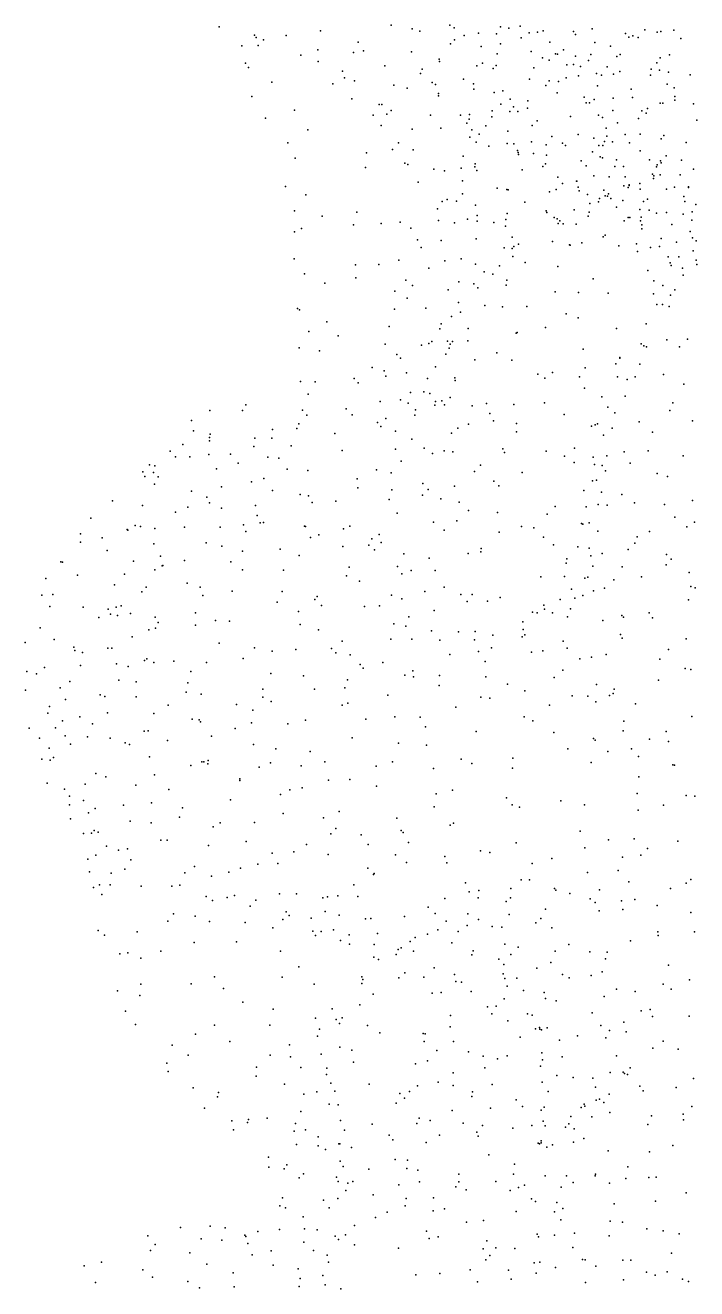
# Model space of a CAD drawing. Header units: metres. Extents: x -25 to 25, y -27.7 to 27.8.
# Drawn here: x -20.27 to -17.46, y -5.29 to 0.01 of the extents above; entities that cross this region are included whole.
import ezdxf

# ---------------------------------------------------------------- set-up
doc = ezdxf.new("R2010")
doc.units = ezdxf.units.M

msp = doc.modelspace()

# ---------------------------------------------------------------- linework, layer by layer
for p in [(-19.4611, 0.0025, -5.325), (-18.7412, 0.0091, -6.1922), (-18.4945, 0.0092, 7.4407), (-18.283, 0.0032, 8.6115), (-18.2003, 0.006, 13.3037), (-19.3134, -0.0329, -5.5881), (-19.3071, -0.0417, -5.1702), (-19.2763, -0.0516, -3.2551), (-19.1811, -0.0338, -5.0555), (-19.0364, -0.0141, -5.8624), (-18.6533, -0.0057, -4.6737), (-18.6202, -0.0161, 14.0007), (-18.4774, -0.0022, 13.7234), (-18.4757, -0.0513, 7.8653), (-18.4354, -0.0338, -1.7931), (-18.3746, -0.0239, -4.246), (-18.2989, -0.0267, 15.123), (-18.2471, -0.0028, 15.3206), (-18.196, -0.0439, 6.8141), (-18.1618, -0.0221, -6.4557), (-18.1271, -0.0195, -1.379), (-18.1042, -0.0137, 13.1407), (-17.9766, -0.0176, 4.8271), (-17.9687, -0.0291, 16.2235), (-17.8979, -0.0062, 3.6273), (-17.759, -0.0247, -1.2463), (-17.7441, -0.0407, 16.3464), (-17.7286, -0.0355, 12.358), (-17.7051, -0.0424, 5.2505), (-17.6771, -0.01, 3.13), (-17.6255, -0.0194, 12.2269), (-17.611, -0.0176, 6.0523), (-17.5561, -0.0107, 3.026), (-17.5264, -0.0461, 16.3727), (-19.3662, -0.0767, -2.8468), (-19.2979, -0.0753, -5.3777), (-19.0486, -0.0936, -3.5678), (-18.8986, -0.1049, -5.8907), (-18.8787, -0.0623, -2.1394), (-18.8564, -0.0981, -4.8696), (-18.655, -0.1017, 14.4665), (-18.4918, -0.0684, 7.6874), (-18.3637, -0.0796, 14.9631), (-18.283, -0.0692, 6.9893), (-18.1542, -0.1006, 15.5028), (-18.0759, -0.0619, 16.0593), (-18.0183, -0.0934, -6.413), (-17.8875, -0.0629, 9.0117), (-17.8221, -0.0777, 12.5103), (-19.352, -0.1497, -3.0344), (-19.1199, -0.1161, -5.5627), (-19.0467, -0.1433, -5.2233), (-18.5393, -0.1323, -6.2373), (-18.5389, -0.1425, 14.6989), (-18.3576, -0.1496, 7.2132), (-18.297, -0.1099, -1.7311), (-18.1072, -0.1271, 15.8371), (-18.0783, -0.1373, 6.7625), (-18.0521, -0.1106, 4.5205), (-18.044, -0.1115, 4.3203), (-18.0042, -0.1572, 4.6966), (-17.977, -0.155, 13.0045), (-17.9687, -0.1208, -1.5018), (-17.9143, -0.1381, 6.5362), (-17.9038, -0.1132, 12.7425), (-17.7946, -0.1218, -1.4578), (-17.7817, -0.1129, -6.3697), (-17.628, -0.148, -6.3034), (-17.6134, -0.127, 6.2163), (-17.5749, -0.1143, 5.5292), (-19.3391, -0.1671, -2.7229), (-18.9452, -0.1833, -5.1088), (-18.9366, -0.2115, -5.6243), (-18.768, -0.1612, -3.7913), (-18.6181, -0.193, -4.7552), (-18.6109, -0.1747, 14.162), (-18.3815, -0.1607, 8.359), (-18.3128, -0.1721, -4.1538), (-18.3013, -0.1592, 13.5704), (-18.1427, -0.1695, 8.8335), (-18.0081, -0.2114, 8.9416), (-17.9561, -0.2026, 4.0953), (-17.9469, -0.1632, 16.1086), (-17.8802, -0.1931, 4.9623), (-17.8597, -0.1999, 3.74), (-17.835, -0.1648, 3.5173), (-17.8096, -0.1953, 12.6098), (-17.7827, -0.1845, 5.1235), (-17.6538, -0.2004, 12.3551), (-17.6511, -0.1743, -1.4768), (-17.6164, -0.1792, 9.1503), (-17.5789, -0.1879, 3.1331), (-17.4874, -0.1978, 5.8254), (-19.2405, -0.2288, -2.5375), (-18.9858, -0.2365, -2.2378), (-18.8944, -0.2232, -3.7036), (-18.7302, -0.2417, -4.89), (-18.6738, -0.254, -6.0293), (-18.5694, -0.2301, 14.4906), (-18.5552, -0.2385, -3.8549), (-18.4378, -0.2164, 8.03), (-18.3957, -0.2368, 13.8108), (-18.3945, -0.2579, -3.9704), (-18.1604, -0.2167, 15.1667), (-18.0923, -0.2429, 6.8833), (-18.0783, -0.2241, 15.4221), (-18.0391, -0.2263, -6.3287), (-17.8756, -0.244, -6.3033), (-17.7349, -0.2589, 6.5108), (-17.5835, -0.2375, 6.3331), (-17.5546, -0.2524, -6.2156), (-19.325, -0.2899, -2.871), (-18.9052, -0.2997, -5.3778), (-18.5428, -0.2773, -1.9385), (-18.5423, -0.2858, 14.2437), (-18.309, -0.2723, 8.5799), (-18.2732, -0.2651, 7.1465), (-18.2423, -0.2999, -1.7612), (-18.1679, -0.3079, 14.9963), (-18.045, -0.2741, 13.3103), (-17.9313, -0.2914, 4.7393), (-17.923, -0.3157, 4.2117), (-17.9095, -0.3158, -1.6569), (-17.8902, -0.3025, 13.0421), (-17.8105, -0.2967, 15.9521), (-17.7291, -0.293, -6.2331), (-17.6131, -0.3168, 3.298), (-17.5526, -0.3046, 12.2737), (-17.5518, -0.2891, 16.0994), (-19.1454, -0.3459, -3.4574), (-18.8164, -0.3669, -5.6052), (-18.7913, -0.323, -5.7595), (-18.7803, -0.3223, -5.0665), (-18.7593, -0.3637, -3.7889), (-18.7414, -0.3478, -2.0863), (-18.5761, -0.3676, -4.854), (-18.4507, -0.3682, 14.4848), (-18.4132, -0.3649, -6.1588), (-18.3182, -0.3499, 14.7446), (-18.2817, -0.322, -4.0683), (-18.2436, -0.352, -6.2283), (-18.2279, -0.3321, 13.657), (-18.2098, -0.3516, -4.5925), (-18.1688, -0.3381, -4.2959), (-17.8724, -0.3676, 4.0609), (-17.8119, -0.3485, 9.0692), (-17.6901, -0.3496, 12.5203), (-17.6728, -0.3597, 3.446), (-17.6665, -0.3398, 9.1577), (-17.602, -0.3177, 5.5247), (-17.4732, -0.3195, -1.394), (-19.2679, -0.3804, -3.1654), (-18.7831, -0.4105, -5.2708), (-18.5321, -0.4224, -6.0466), (-18.4238, -0.4008, 7.9259), (-18.4143, -0.384, 7.7517), (-18.3447, -0.4121, -3.9461), (-18.3193, -0.3745, -4.7278), (-18.1497, -0.4107, 14.8444), (-18.1284, -0.3913, 7.0284), (-17.9894, -0.3733, 6.8573), (-17.855, -0.3771, 6.7382), (-17.8393, -0.4215, 4.9465), (-17.7923, -0.3995, 3.8767), (-17.7048, -0.382, 5.2397), (-17.4603, -0.389, 3.2189), (-19.0896, -0.4287, -2.4418), (-18.6525, -0.4256, -5.0299), (-18.4106, -0.4593, -4.8615), (-18.4032, -0.429, 14.3392), (-18.3721, -0.4468, 14.1753), (-18.2519, -0.4342, 13.8621), (-18.0673, -0.4568, -4.5971), (-17.9567, -0.4487, 15.1692), (-17.8909, -0.4643, 4.5828), (-17.8366, -0.4551, 13.2339), (-17.7597, -0.448, 5.0951), (-17.6976, -0.447, 12.6799), (-17.6088, -0.4664, 15.7424), (-17.5986, -0.4521, 5.6276), (-19.1742, -0.483, -2.6388), (-18.8442, -0.5255, -2.2213), (-18.7346, -0.5114, -5.5408), (-18.7096, -0.4836, -5.709), (-18.6484, -0.5127, -5.1575), (-18.3849, -0.4804, -1.8568), (-18.3311, -0.4972, 7.4677), (-18.2543, -0.4863, 7.2672), (-18.2272, -0.488, -1.7874), (-18.2115, -0.5156, 14.1291), (-18.2089, -0.5242, 8.6897), (-18.1524, -0.4794, -4.7559), (-18.1447, -0.5287, -6.1492), (-18.0914, -0.4924, -4.2035), (-18.0232, -0.4844, -4.4051), (-18.0098, -0.4943, 14.8434), (-17.8977, -0.5211, 13.4291), (-17.8704, -0.4941, 4.3517), (-17.8533, -0.4942, 15.3098), (-17.8474, -0.4774, 4.183), (-17.813, -0.4799, -1.7022), (-17.7421, -0.4829, 6.6781), (-17.6978, -0.5166, 12.9859), (-17.5048, -0.4815, 5.9678), (-19.1427, -0.5474, -3.3848), (-18.6837, -0.5683, -3.7838), (-18.6715, -0.5747, -2.0737), (-18.4397, -0.5395, 8.0552), (-18.3881, -0.5709, -3.8631), (-18.2072, -0.5318, -4.0014), (-18.0939, -0.5711, 13.9198), (-18.09, -0.5357, 14.605), (-17.9443, -0.5583, 14.7093), (-17.9233, -0.5798, 8.969), (-17.8644, -0.542, 15.0422), (-17.8546, -0.5457, 4.7382), (-17.8028, -0.5822, 4.9268), (-17.7966, -0.554, -6.093), (-17.7676, -0.5821, 13.3426), (-17.6582, -0.555, 5.5126), (-17.6266, -0.5755, 6.5291), (-17.6125, -0.5582, 9.2601), (-17.6087, -0.5669, 12.5947), (-17.5879, -0.5381, 5.7661), (-17.5236, -0.5559, 6.1563), (-18.8481, -0.5862, -3.701), (-18.5614, -0.5931, -5.8576), (-18.5172, -0.6001, -1.9608), (-18.4477, -0.5894, 7.9071), (-18.3896, -0.5838, -6.03), (-18.3816, -0.5988, 7.6398), (-18.1922, -0.597, -4.9208), (-18.1052, -0.5831, 14.2257), (-18.0422, -0.6278, 8.8492), (-17.891, -0.6217, -1.7365), (-17.827, -0.6253, -4.5623), (-17.7597, -0.6257, 14.8345), (-17.645, -0.6147, 6.375), (-17.641, -0.6325, -6.0236), (-17.6403, -0.6223, 13.1819), (-17.6295, -0.584, -1.6268), (-17.6137, -0.6182, 15.4077), (-17.5298, -0.6172, 9.4109), (-17.4739, -0.5941, -1.3836), (-19.1832, -0.6659, -3.0481), (-18.6273, -0.6487, -5.5758), (-18.4425, -0.6425, 8.2844), (-18.2969, -0.6735, 7.3601), (-18.2563, -0.6787, 8.6403), (-18.2509, -0.6808, -5.0467), (-18.0767, -0.6881, 6.9997), (-18.0489, -0.6795, -6.0252), (-18.0222, -0.6537, -4.9178), (-17.9637, -0.644, -4.2093), (-17.9631, -0.6435, 14.3582), (-17.9565, -0.6698, 6.8208), (-17.9535, -0.6848, 14.1067), (-17.849, -0.6813, -5.9966), (-17.7652, -0.6636, 9.0906), (-17.747, -0.671, 13.4698), (-17.744, -0.6622, 5.0686), (-17.7435, -0.6598, 14.6837), (-17.6992, -0.6538, 15.0115), (-17.6968, -0.6776, 4.1289), (-17.5875, -0.6773, 15.2638), (-17.5528, -0.6694, 12.7782), (-17.4943, -0.6673, 3.7843), (-17.4943, -0.6703, 12.5037), (-19.0983, -0.7008, -3.4194), (-18.5272, -0.7295, 7.9218), (-18.5065, -0.721, -5.6904), (-18.4674, -0.7272, -3.8445), (-18.4421, -0.6977, -5.2041), (-18.1801, -0.7321, 7.1272), (-17.9181, -0.7005, 13.8725), (-17.9089, -0.7376, 6.1523), (-17.8719, -0.73, 6.3414), (-17.8673, -0.7169, 5.8509), (-17.8439, -0.706, -4.8565), (-17.8346, -0.7075, 5.7001), (-17.8302, -0.697, 13.6818), (-17.8207, -0.7172, 14.3195), (-17.7701, -0.7245, 4.8762), (-17.6838, -0.7288, -4.6019), (-17.6669, -0.7199, 14.5328), (-17.5136, -0.7085, 13.1017), (-17.5106, -0.7295, 14.9799), (-19.1465, -0.7685, -3.2306), (-19.0294, -0.7911, -2.6011), (-18.885, -0.7739, -3.652), (-18.546, -0.7603, 8.1709), (-18.3876, -0.7451, 8.4836), (-18.3798, -0.788, 7.4376), (-18.2553, -0.7802, -3.9252), (-18.0907, -0.7678, 8.7785), (-18.0886, -0.7757, -5.1345), (-17.9738, -0.764, -1.7717), (-17.9148, -0.7901, -5.1139), (-17.9111, -0.774, -4.1023), (-17.7965, -0.7529, 5.3965), (-17.6985, -0.7628, -4.3736), (-17.66, -0.7656, 9.2712), (-17.6287, -0.7788, 13.5225), (-17.5872, -0.7757, -4.7208), (-17.5166, -0.7819, -1.492), (-17.4789, -0.7721, 14.5435), (-17.4642, -0.7414, 14.7803), (-19.1161, -0.8424, -2.8004), (-18.8981, -0.8271, -2.369), (-18.783, -0.8219, -2.2334), (-18.7038, -0.8153, -3.7693), (-18.6587, -0.841, -2.1132), (-18.5418, -0.8087, -2.0094), (-18.4753, -0.8191, 7.5825), (-18.4207, -0.8029, -5.5064), (-18.3803, -0.8121, -5.6729), (-18.3099, -0.8172, 7.2721), (-18.262, -0.8331, 8.6573), (-18.2605, -0.805, -5.8175), (-18.0571, -0.7959, 6.7998), (-18.0455, -0.802, 5.9033), (-18.0413, -0.8218, 6.4238), (-18.0338, -0.8106, 6.6025), (-18.0202, -0.8234, -5.8323), (-17.9658, -0.8243, 5.5877), (-17.7645, -0.811, 5.0139), (-17.7476, -0.7958, 4.5106), (-17.7411, -0.7959, 13.7719), (-17.6958, -0.8109, 14.195), (-17.693, -0.7952, 4.2955), (-17.6908, -0.8272, -5.0171), (-17.6908, -0.8432, -4.2192), (-17.5642, -0.825, 14.3248), (-17.4803, -0.8079, 13.3838), (-19.1461, -0.8568, -2.9619), (-18.6311, -0.8905, 7.9719), (-18.5314, -0.893, -3.8457), (-18.3839, -0.8862, -3.9021), (-18.2338, -0.8794, -1.8568), (-18.0651, -0.8967, -5.4039), (-17.8526, -0.8767, -5.2553), (-17.8434, -0.8697, -1.7455), (-17.6086, -0.8847, 13.809), (-17.4879, -0.8555, 3.9685), (-17.478, -0.881, -1.1587), (-17.4626, -0.8939, -4.853), (-18.6155, -0.9221, 7.7993), (-18.2671, -0.9234, 6.994), (-18.2339, -0.9257, 6.8312), (-18.2266, -0.9175, 5.9019), (-18.2069, -0.9082, 6.2129), (-17.9936, -0.9104, -5.5796), (-17.9901, -0.9119, -4.0137), (-17.9411, -0.9029, 8.8724), (-17.7871, -0.9145, -5.4295), (-17.7133, -0.9071, 9.1467), (-17.708, -0.9386, 4.8278), (-17.6538, -0.9215, -5.5464), (-17.6162, -0.9182, -5.1739), (-17.545, -0.9003, -5.7046), (-17.4747, -0.9357, 13.6469), (-19.147, -0.9689, -3.0928), (-18.8909, -0.9951, -3.6679), (-18.7923, -0.993, -2.2817), (-18.7087, -0.9752, -3.7885), (-18.5155, -0.9773, 7.4792), (-18.4469, -0.9692, 7.3323), (-18.3868, -0.9916, -1.9516), (-18.2874, -0.9986, 6.5992), (-18.2316, -0.9602, 5.7253), (-18.1796, -0.9848, 8.7434), (-18.0426, -1.0016, 5.376), (-17.5806, -0.9608, 4.2039), (-17.571, -0.9857, -4.0546), (-17.5668, -0.9975, 9.5033), (-17.5353, -0.961, -5.4239), (-17.4622, -0.9751, 13.9926), (-17.4602, -0.9935, -0.6456), (-19.1044, -1.0318, -2.8329), (-18.889, -1.0497, -2.4215), (-18.6792, -1.0585, 8.261), (-18.5823, -1.0081, 8.4406), (-18.3515, -1.0242, 8.6706), (-18.3154, -1.034, 6.4162), (-17.8941, -1.0533, 8.8686), (-17.6655, -1.0179, 4.6613), (-17.5205, -1.0081, -1.3137), (-17.5174, -1.0378, -0.9328), (-19.0195, -1.0719, -3.5221), (-18.726, -1.1056, 7.9877), (-18.6519, -1.0813, -2.1607), (-18.5017, -1.0995, 8.5584), (-18.4567, -1.0662, 7.2103), (-18.395, -1.0738, 6.9652), (-18.3777, -1.0917, 5.8596), (-18.2583, -1.0799, -1.8862), (-18.2563, -1.0595, -3.9764), (-18.053, -1.1076, -4.012), (-17.9557, -1.11, 5.2306), (-17.6401, -1.0616, -1.5758), (-17.6021, -1.0809, 4.4225), (-17.5513, -1.0993, -0.5709), (-18.6743, -1.1337, 7.6976), (-18.4583, -1.153, -2.0079), (-18.3481, -1.1645, 5.6657), (-17.8317, -1.113, -1.7237), (-17.6411, -1.1159, 4.8111), (-17.6274, -1.1612, -0.7247), (-17.6034, -1.1606, -3.9521), (-17.5698, -1.1223, -1.2005), (-19.1335, -1.1773, -3.2696), (-19.1254, -1.1833, -2.9426), (-18.7264, -1.1801, 7.8526), (-18.5953, -1.1757, 7.4881), (-18.488, -1.2111, -3.911), (-18.4502, -1.1932, 6.2616), (-18.2744, -1.1701, 5.5247), (-18.172, -1.1697, 8.7577), (-18.0068, -1.2007, 8.7936), (-17.9576, -1.2172, -1.7412), (-17.5764, -1.1694, 9.411), (-19.0102, -1.2337, -2.6929), (-18.7497, -1.2537, 8.158), (-18.5369, -1.2626, -2.091), (-18.5312, -1.242, 7.2106), (-18.418, -1.2619, 8.6541), (-18.0941, -1.2574, 5.2654), (-17.7963, -1.2611, 5.0447), (-17.6723, -1.2414, -0.5026), (-19.0859, -1.2745, -3.4118), (-18.9636, -1.2923, -3.5821), (-18.5707, -1.3159, 8.5156), (-18.5041, -1.315, 6.7258), (-18.4839, -1.3159, 5.8723), (-18.4199, -1.313, 5.6854), (-18.217, -1.281, -1.8513), (-18.2124, -1.2779, -3.9926), (-17.5862, -1.3095, 9.1918), (-17.4982, -1.3059, 4.6137), (-19.1261, -1.3425, -3.0994), (-19.0414, -1.3551, -2.8199), (-18.7654, -1.3269, 7.9956), (-18.7171, -1.37, -2.3245), (-18.6131, -1.3318, -3.8318), (-18.5827, -1.3243, 7.3584), (-18.5121, -1.3694, 6.1261), (-18.4976, -1.3437, 6.3303), (-18.4938, -1.3272, 6.4932), (-18.2979, -1.3632, 8.71), (-17.9358, -1.3474, -4.0077), (-17.6926, -1.3257, -1.4545), (-17.6815, -1.3339, -1.0565), (-17.6709, -1.3377, -0.315), (-17.5329, -1.3388, -0.0826), (-18.8207, -1.4251, -2.4844), (-18.7017, -1.3854, 7.589), (-18.5551, -1.4228, 6.9291), (-18.3908, -1.3932, -1.9733), (-18.2354, -1.3947, 5.364), (-17.9283, -1.4257, 8.7711), (-17.7995, -1.4094, -1.5381), (-17.7827, -1.3856, -0.5589), (-17.7821, -1.3837, -0.7678), (-17.6991, -1.4109, -3.9624), (-18.8953, -1.4705, -3.6003), (-18.77, -1.4382, 7.7588), (-18.7627, -1.4609, 8.1812), (-18.6761, -1.4477, 8.3729), (-18.5879, -1.4714, -2.2177), (-18.4742, -1.4679, -2.0791), (-18.4724, -1.4789, 8.5674), (-18.1255, -1.4524, -3.9804), (-18.097, -1.47, 8.7497), (-18.0642, -1.4452, -1.744), (-17.9519, -1.4634, 5.123), (-17.7929, -1.4641, -0.4048), (-17.7522, -1.4746, -1.0946), (-17.718, -1.4638, -1.2935), (-17.6001, -1.4536, 4.9532), (-19.1213, -1.4841, 7.9582), (-19.0589, -1.4845, 7.8015), (-18.8785, -1.4885, 8.0784), (-18.6597, -1.5298, 7.3172), (-18.6038, -1.5263, 7.0907), (-18.5792, -1.5338, 6.613), (-17.9306, -1.5115, -3.9774), (-17.5141, -1.4952, -3.9148), (-19.3493, -1.5813, 7.5353), (-19.0883, -1.5362, -3.0416), (-18.7872, -1.5676, 7.4949), (-18.7023, -1.5605, -2.4212), (-18.6699, -1.5749, -3.7062), (-18.5581, -1.5826, 8.4572), (-18.5556, -1.5674, 6.3701), (-18.5284, -1.5648, 6.0536), (-18.5178, -1.5812, -3.7824), (-18.4929, -1.5509, 5.8367), (-18.4016, -1.5851, 5.6467), (-18.3413, -1.5761, -3.854), (-18.2262, -1.5804, 8.6808), (-18.0979, -1.5726, 5.2508), (-17.8579, -1.5476, -0.6475), (-17.76, -1.5449, 8.7514), (-17.5599, -1.5724, 0.1232), (-19.5001, -1.6054, 7.6982), (-19.3643, -1.6052, 8.1807), (-19.1128, -1.6031, 8.2382), (-19.0941, -1.625, -3.1874), (-18.9297, -1.5976, 7.4355), (-18.9036, -1.6235, -2.7507), (-18.7632, -1.6381, -2.5768), (-18.6416, -1.6244, 6.7595), (-18.6382, -1.6027, 6.9375), (-18.3267, -1.6181, -1.9624), (-18.0155, -1.6213, -1.7012), (-17.8326, -1.5905, -0.991), (-17.804, -1.6154, -1.2802), (-17.5725, -1.605, 8.7714), (-19.5782, -1.6466, 7.8617), (-19.5691, -1.6901, 7.5849), (-19.2382, -1.6846, 8.3287), (-19.1363, -1.6804, -2.9708), (-19.1284, -1.6614, 7.3172), (-18.7978, -1.6559, 7.3551), (-18.7838, -1.672, -3.5525), (-18.7224, -1.692, 8.3378), (-18.4611, -1.6793, -2.1415), (-18.4172, -1.662, 8.5373), (-18.3119, -1.6486, 5.5144), (-18.2152, -1.66, 5.3801), (-17.9007, -1.6709, 8.7248), (-17.886, -1.6654, 5.1273), (-17.8766, -1.6612, -0.8218), (-17.8145, -1.6796, -0.3132), (-17.7014, -1.6532, 5.0246), (-17.4776, -1.6488, -3.9822), (-19.5028, -1.7181, -2.9984), (-19.5015, -1.7319, 7.3918), (-19.4988, -1.7038, 8.1991), (-19.3119, -1.7205, -2.9079), (-19.2411, -1.7205, -3.2987), (-18.9773, -1.7018, -3.3409), (-18.6544, -1.7255, 6.5574), (-18.4878, -1.7005, 5.9456), (-18.215, -1.6947, -3.8384), (-17.8515, -1.7081, -1.1533), (-17.646, -1.6956, 0.0716), (-19.6675, -1.7752, -2.9687), (-19.6449, -1.7994, -2.7978), (-19.6144, -1.7477, -3.1962), (-19.5849, -1.7994, -3.3606), (-19.5045, -1.7893, -2.7346), (-19.4138, -1.7875, 8.3573), (-19.3166, -1.7556, 7.2368), (-19.1596, -1.7538, -2.8223), (-18.9456, -1.7727, -2.7411), (-18.7222, -1.7675, 7.0159), (-18.6021, -1.7636, -2.443), (-18.5673, -1.7857, 8.4), (-18.5186, -1.7747, 6.1014), (-18.4819, -1.7788, -3.6528), (-18.2735, -1.766, -1.9876), (-18.2657, -1.7813, 8.5909), (-18.0915, -1.7756, -1.7758), (-18.0144, -1.7966, -3.9069), (-17.973, -1.7631, 5.2324), (-17.8372, -1.7952, -3.988), (-17.7648, -1.7782, -0.1353), (-17.6632, -1.7738, 8.7447), (-17.5173, -1.7949, 0.4109), (-19.7536, -1.8331, 7.7685), (-19.7317, -1.8364, 7.9996), (-19.4728, -1.8501, 7.2084), (-19.3823, -1.8257, -3.499), (-19.2583, -1.8009, -2.691), (-19.2122, -1.8045, 8.4433), (-19.1769, -1.8505, 7.0922), (-18.6992, -1.8172, -3.4687), (-18.3659, -1.8337, -2.1372), (-17.9741, -1.823, -1.6207), (-17.8939, -1.801, -0.6939), (-17.8886, -1.8316, -1.3319), (-17.8569, -1.8352, 8.7139), (-17.7386, -1.8263, 5.1333), (-19.781, -1.8622, -3.2298), (-19.7736, -1.881, -2.7745), (-19.7374, -1.8644, 7.5532), (-19.7175, -1.8825, -3.3821), (-19.3262, -1.9047, 7.0838), (-19.275, -1.8901, -2.502), (-19.0902, -1.857, -2.6864), (-18.8831, -1.8915, 7.0107), (-18.8016, -1.8531, -2.7763), (-18.7414, -1.8668, 6.7964), (-18.3911, -1.8601, 8.5033), (-18.31, -1.9009, -3.6641), (-18.1913, -1.8651, -3.7575), (-17.8969, -1.9003, -1.0216), (-17.8805, -1.8966, -0.4785), (-17.8424, -1.8579, -0.3035), (-17.6256, -1.8693, 0.2632), (-17.5828, -1.8822, -4.1102), (-19.7326, -1.9136, -2.5721), (-19.578, -1.9429, -2.343), (-19.4524, -1.9248, 8.4214), (-19.2383, -1.9398, -3.5875), (-19.1218, -1.9568, -2.461), (-18.8811, -1.9289, -3.3719), (-18.7375, -1.9376, -3.3164), (-18.6082, -1.9117, 6.3083), (-18.5864, -1.9368, -2.5636), (-18.4755, -1.9228, -3.5018), (-18.2898, -1.9208, 5.6859), (-17.9334, -1.9401, -1.4928), (-17.8599, -1.9468, 5.2792), (-17.7747, -1.9573, -4.0523), (-19.909, -1.9834, -3.2155), (-19.7834, -2.0029, -2.3509), (-19.5929, -2.0105, 8.3435), (-19.5132, -1.9677, -3.6078), (-19.5025, -1.9922, -2.2046), (-19.3091, -2.0027, -2.2236), (-19.0867, -1.9622, 8.5184), (-19.0724, -1.9903, -3.5525), (-18.9733, -1.9849, -2.5093), (-18.7488, -1.9786, 6.6634), (-18.61, -1.9602, 8.439), (-18.532, -1.9746, 6.131), (-18.4558, -1.9889, -2.363), (-18.054, -2.0072, 8.7111), (-17.9234, -2.0087, -1.252), (-17.8736, -1.9992, 8.7569), (-17.8354, -2.0013, -0.1848), (-17.7205, -1.9921, 0.1142), (-17.5957, -1.9991, 8.893), (-17.4773, -1.9824, 9.0163), (-19.9996, -2.056, -2.8764), (-19.6443, -2.0307, -2.1494), (-19.4521, -2.0138, 7.0396), (-19.3028, -2.0456, 6.9582), (-18.7151, -2.0356, 6.4988), (-18.4166, -2.0245, 8.5469), (-18.2958, -2.0321, 5.8179), (-18.0871, -2.0396, -3.8169), (-17.5522, -2.0521, 0.501), (-19.8471, -2.1034, 7.7495), (-19.8447, -2.1061, -2.1462), (-19.8138, -2.0871, -3.5101), (-19.7915, -2.0916, 7.3945), (-19.7313, -2.0999, 8.2167), (-19.6067, -2.0938, 7.0918), (-19.4577, -2.0945, -1.8483), (-19.36, -2.0844, 8.5203), (-19.3493, -2.1128, -1.7299), (-19.2897, -2.0754, -3.7007), (-19.2763, -2.0748, -2.0393), (-19.1047, -2.0904, -2.116), (-19.0996, -2.0912, 6.894), (-18.94, -2.1013, -2.2507), (-18.9143, -2.0903, 6.837), (-18.5638, -2.0736, -2.6653), (-18.5182, -2.106, -2.4674), (-18.4661, -2.0673, -3.3292), (-18.2877, -2.1148, 8.6955), (-18.1941, -2.0917, -3.6777), (-18.1426, -2.0965, 5.6788), (-17.9426, -2.0785, -1.092), (-17.9374, -2.0821, 5.4502), (-17.9112, -2.0761, -4.0157), (-17.8742, -2.1109, -0.293), (-17.658, -2.1118, 0.3457), (-17.502, -2.0919, -4.2396), (-17.47, -2.0735, 5.2147), (-20.0435, -2.1222, -2.7183), (-20.0433, -2.1565, -3.0262), (-19.9524, -2.1388, -2.2765), (-19.7349, -2.1632, -1.8288), (-19.5162, -2.1594, 6.9537), (-19.0794, -2.1372, -1.8524), (-19.0439, -2.1255, 8.5673), (-18.8345, -2.169, -2.0693), (-18.8212, -2.143, 6.7021), (-18.7918, -2.1248, -2.3289), (-18.7828, -2.1588, 8.5627), (-18.1021, -2.1358, 8.8216), (-18.0608, -2.1685, -1.8858), (-17.7196, -2.1616, 9.0383), (-17.7097, -2.1349, -4.1759), (-19.9309, -2.1921, -3.427), (-19.7072, -2.2153, -1.666), (-19.4498, -2.174, -3.7408), (-19.3641, -2.194, -1.4822), (-19.2064, -2.1857, 8.57), (-19.1268, -2.2122, -3.6863), (-18.9427, -2.1756, -3.5536), (-18.8108, -2.1891, -3.4349), (-18.6874, -2.2051, 6.4078), (-18.4176, -2.205, 8.7803), (-18.3648, -2.198, -2.2132), (-18.3632, -2.1837, -3.327), (-17.9591, -2.1765, -0.9438), (-17.9109, -2.1825, -0.5968), (-17.9037, -2.2145, 5.5481), (-17.856, -2.2047, -0.0596), (-17.748, -2.1869, 5.4046), (-17.5876, -2.2085, 9.2519), (-20.1248, -2.2398, -2.8478), (-20.1185, -2.2406, -2.3672), (-19.8211, -2.2368, 7.3245), (-19.7308, -2.2721, 7.0245), (-19.7004, -2.2555, -3.6719), (-19.6983, -2.2547, 8.2656), (-19.6076, -2.2337, -1.5024), (-19.4127, -2.2392, 6.7933), (-19.3642, -2.273, 8.5341), (-19.1919, -2.274, 6.7383), (-18.9171, -2.2619, 8.5952), (-18.7146, -2.2583, -1.9222), (-18.6569, -2.2754, -3.2793), (-18.5821, -2.2239, -2.1387), (-18.5571, -2.2756, -3.116), (-18.0075, -2.2446, -1.2062), (-18.0043, -2.2266, -3.9314), (-17.896, -2.2571, -0.2422), (-17.7732, -2.2598, 9.2042), (-17.588, -2.2515, 5.3794), (-17.567, -2.2282, 0.5328), (-20.1881, -2.3094, -2.6487), (-20.0559, -2.2948, -2.1053), (-19.8586, -2.2913, 7.5072), (-19.5956, -2.3292, 6.7255), (-18.9276, -2.2981, 6.6842), (-18.8732, -2.3198, -3.5266), (-18.6968, -2.2891, 8.6949), (-18.1132, -2.3023, 9.0817), (-18.0137, -2.3001, -1.5258), (-17.9298, -2.3074, 9.2048), (-17.9166, -2.3034, -0.4549), (-17.8077, -2.3152, 0.1916), (-17.6918, -2.3021, -4.2057), (-17.4917, -2.2834, 9.3889), (-20.2042, -2.3791, -2.4017), (-20.1591, -2.3757, -2.9338), (-19.9001, -2.3359, -1.7459), (-19.7856, -2.3655, 8.1078), (-19.7679, -2.3454, 6.8502), (-19.5409, -2.345, -3.7472), (-19.5295, -2.3805, 8.4239), (-19.4067, -2.3616, 6.6328), (-19.197, -2.3638, -1.2575), (-18.7391, -2.3794, -3.3966), (-18.5991, -2.3631, -1.7774), (-18.5184, -2.3456, 6.2091), (-18.4493, -2.3761, -1.9007), (-18.4016, -2.3756, 9.0057), (-17.9856, -2.3535, -0.647), (-17.9379, -2.3808, 9.3639), (-17.8929, -2.3614, -0.0742), (-17.8468, -2.3503, 5.6007), (-17.4843, -2.343, -4.2607), (-17.4665, -2.348, 5.3764), (-20.172, -2.4258, -2.1667), (-20.032, -2.429, -3.2688), (-19.8935, -2.4286, 7.2424), (-19.8724, -2.4238, 7.6363), (-19.2186, -2.4089, -3.7517), (-19.0607, -2.3966, -3.672), (-19.0504, -2.3852, 6.6335), (-19.0326, -2.4218, -1.2189), (-18.8526, -2.427, 8.7024), (-18.79, -2.423, 6.5231), (-18.6961, -2.395, -1.5757), (-18.4226, -2.4061, -3.1322), (-18.337, -2.404, 6.044), (-18.2838, -2.3882, -2.0141), (-18.1012, -2.4203, -0.9907), (-18.0329, -2.3973, -1.7389), (-17.9711, -2.3921, -3.9454), (-17.4941, -2.3978, 9.5199), (-19.9661, -2.473, 6.9118), (-19.9268, -2.4371, 7.0744), (-19.9166, -2.4583, -1.575), (-19.8881, -2.4641, 7.4849), (-19.8336, -2.4557, 6.6459), (-19.7294, -2.4718, -1.3316), (-19.5611, -2.4531, -1.2334), (-19.477, -2.4851, 6.4908), (-19.4188, -2.488, 8.5015), (-19.1287, -2.4474, 8.5942), (-18.6672, -2.4694, -1.4192), (-18.5604, -2.4427, 8.9466), (-18.1491, -2.4504, 9.3019), (-18.1284, -2.4523, -3.6103), (-18.0985, -2.4382, -1.8886), (-18.0649, -2.4533, -3.7732), (-18.0016, -2.4694, 5.8059), (-17.9891, -2.4364, -0.4851), (-17.8539, -2.4856, 0.1601), (-17.7745, -2.4647, 0.3077), (-17.7675, -2.4718, -4.1191), (-17.66, -2.4526, 9.5665), (-17.645, -2.474, 0.5068), (-20.212, -2.5157, -2.8797), (-19.7571, -2.524, -3.6066), (-19.7278, -2.517, 8.1771), (-19.7168, -2.494, 6.5324), (-19.5611, -2.5045, -3.7243), (-19.1218, -2.5019, 6.5171), (-19.0459, -2.5245, -1.0692), (-18.7291, -2.4993, 8.8453), (-18.6794, -2.5094, -1.2519), (-18.5717, -2.5279, -3.2049), (-18.4581, -2.5321, -1.207), (-18.3883, -2.5318, -0.8801), (-18.1889, -2.4913, 5.9546), (-18.1877, -2.5226, -0.681), (-20.2743, -2.5769, -2.5584), (-20.1533, -2.5642, -3.0282), (-19.8267, -2.5541, 7.8501), (-19.4611, -2.5805, -1.0979), (-18.9456, -2.5716, -0.8978), (-18.742, -2.5639, -3.4018), (-18.6547, -2.5637, -0.8314), (-18.5362, -2.5675, 6.2192), (-18.392, -2.5664, -0.6749), (-18.315, -2.546, -1.2634), (-18.1918, -2.553, -3.3633), (-18.1803, -2.5456, -1.8041), (-18.0201, -2.5716, -0.3312), (-17.7801, -2.5433, 9.639), (-17.7728, -2.5594, 5.6205), (-17.5047, -2.5623, 5.4316), (-20.0703, -2.5975, 6.9201), (-20.0668, -2.6107, -1.7694), (-20.0338, -2.6185, -3.2348), (-19.9285, -2.6011, -1.4682), (-19.912, -2.6009, 6.555), (-19.7644, -2.6464, -1.2597), (-19.3612, -2.6445, 8.5014), (-19.313, -2.5992, -1.0072), (-19.239, -2.6142, 6.4106), (-19.1408, -2.6063, -3.6598), (-18.9905, -2.6022, 6.4764), (-18.973, -2.6202, 8.7162), (-18.9131, -2.6285, -0.7093), (-18.4953, -2.6282, -0.572), (-18.3746, -2.6151, 6.0792), (-18.3208, -2.5992, 9.2897), (-18.1521, -2.6182, 9.4931), (-18.1045, -2.6126, 5.8959), (-18.0028, -2.6017, -3.7607), (-17.9506, -2.6464, -0.0943), (-17.9012, -2.6383, 0.0592), (-17.8397, -2.627, -3.9559), (-17.6142, -2.6467, 5.5145), (-17.5791, -2.6061, 9.6998), (-20.2677, -2.6986, -2.6768), (-20.1942, -2.6823, -2.0107), (-20.0422, -2.6743, 7.2052), (-19.892, -2.6665, -3.4089), (-19.8427, -2.6782, 6.4155), (-19.7748, -2.6533, -3.5228), (-19.7351, -2.6615, 8.0575), (-19.6522, -2.6557, -3.618), (-19.5809, -2.6984, 6.3201), (-19.5149, -2.6617, 8.3759), (-18.8708, -2.6688, -3.4855), (-18.8579, -2.6849, 8.8351), (-18.7754, -2.6617, -0.5689), (-18.65, -2.6957, 9.0428), (-18.3468, -2.6573, -0.4871), (-18.0212, -2.6926, -3.5897), (-17.5086, -2.686, -4.1335), (-17.4845, -2.6911, 0.8063), (-20.2269, -2.708, -2.8456), (-20.0875, -2.7412, 6.6323), (-19.8827, -2.7347, 7.5379), (-19.8091, -2.7424, 7.7478), (-19.5936, -2.7465, 8.2279), (-19.245, -2.7072, -0.8226), (-19.1085, -2.7167, 8.6406), (-18.9233, -2.7332, -0.5027), (-18.6831, -2.714, -3.3277), (-18.6469, -2.7218, -0.4418), (-18.5383, -2.7157, 9.1642), (-18.3441, -2.7208, -3.1751), (-18.2534, -2.7521, 9.4938), (-18.0574, -2.7243, -3.431), (-17.8797, -2.7528, 0.1691), (-17.6201, -2.7345, 0.6592), (-20.274, -2.7777, -2.3302), (-20.1276, -2.7678, -1.8351), (-19.9607, -2.7966, -3.2323), (-19.9408, -2.8036, 6.43), (-19.809, -2.8053, -1.2455), (-19.6004, -2.7851, -1.046), (-19.5365, -2.7939, -3.5604), (-19.2786, -2.7735, 8.524), (-19.0622, -2.7735, -3.5567), (-18.9348, -2.7669, 6.3816), (-18.7543, -2.7981, 6.3376), (-18.539, -2.758, 6.2005), (-18.3652, -2.8058, 9.3893), (-18.1804, -2.7803, 5.9502), (-17.9817, -2.8013, 9.7305), (-17.9159, -2.802, -3.6275), (-17.826, -2.7997, 9.7831), (-17.8105, -2.7911, -3.809), (-17.8062, -2.7723, 0.3347), (-20.1723, -2.8454, 7.0086), (-20.1061, -2.8158, 7.1744), (-19.6752, -2.8401, -3.4641), (-19.3891, -2.8374, -0.7777), (-19.2785, -2.8069, -3.587), (-19.2442, -2.825, -0.6064), (-18.9459, -2.8394, -0.3484), (-18.9223, -2.8319, -3.4326), (-18.4695, -2.8489, -3.2341), (-18.3279, -2.81, -0.3058), (-18.0776, -2.8402, -3.2788), (-17.8837, -2.8265, 5.7582), (-17.7164, -2.8342, 5.6163), (-20.1802, -2.8736, -2.8455), (-20.1178, -2.9058, 6.5997), (-20.0452, -2.8887, -1.642), (-19.9296, -2.8717, -1.376), (-19.7355, -2.8754, 7.8472), (-19.575, -2.8981, 8.1765), (-19.5457, -2.9012, 6.2582), (-19.5395, -2.9096, -0.8734), (-19.3204, -2.8607, 6.2776), (-19.1002, -2.9032, -0.3669), (-18.8465, -2.8988, 8.8998), (-18.7256, -2.8884, 9.0217), (-18.6198, -2.8908, -0.2464), (-18.1833, -2.8889, 9.6173), (-18.1468, -2.9056, -0.1729), (-17.766, -2.9066, -3.6629), (-17.4802, -2.8868, 0.8696), (-20.2578, -2.9363, -2.5194), (-20.1476, -2.9354, -1.8959), (-19.9923, -2.9175, -3.1042), (-19.776, -2.9491, 7.6849), (-19.7589, -2.947, 6.289), (-19.3948, -2.9374, -0.6398), (-19.3259, -2.9134, 8.4442), (-19.1741, -2.9187, 6.2869), (-18.5968, -2.93, -3.2876), (-18.3847, -2.9496, 6.0765), (-18.0588, -2.954, 9.7307), (-17.7684, -2.9476, 0.4411), (-17.5879, -2.9506, 0.7426), (-20.2151, -2.9777, -2.1812), (-20.1071, -2.9686, 7.2161), (-20.0851, -3.0038, -2.8976), (-20.0136, -2.9726, 7.3572), (-19.9178, -2.9784, 6.3717), (-19.8562, -2.9976, -1.2422), (-19.8372, -3.0043, 7.5487), (-19.6785, -2.9884, -3.3228), (-19.4932, -2.9702, -3.4315), (-19.3178, -3.0049, -0.481), (-18.9042, -2.9768, -3.3767), (-18.7098, -2.9992, -0.1593), (-18.5926, -3.0071, 6.2388), (-17.8926, -2.9792, 5.7772), (-17.886, -2.986, 9.8198), (-17.6578, -2.9827, 5.5978), (-17.5787, -2.9917, -3.7144), (-20.2044, -3.0663, -2.3634), (-20.1737, -3.0195, 6.7157), (-20.1555, -3.0598, -2.6994), (-19.7536, -3.0566, -1.0579), (-19.2239, -3.0227, -0.3602), (-19.0802, -3.0337, -0.2423), (-18.4481, -3.0655, 9.362), (-18.2303, -3.0626, 9.6069), (-18.0005, -3.0228, -3.2033), (-17.8327, -3.0335, -3.312), (-17.7342, -3.023, 9.8443), (-17.7038, -3.0545, -3.452), (-20.1702, -3.0709, 7.0876), (-19.5807, -3.0927, 7.9234), (-19.5346, -3.0775, -3.2841), (-19.5253, -3.0778, 6.2499), (-19.5089, -3.0857, -0.6641), (-19.508, -3.0715, 8.0701), (-19.2945, -3.0992, 8.3555), (-19.2459, -3.0809, -3.355), (-19.1179, -3.0947, 8.5697), (-19.0182, -3.0774, -3.3361), (-18.804, -3.0949, 6.3306), (-18.7353, -3.0771, 9.0159), (-18.5631, -3.1058, 9.2119), (-18.4024, -3.0844, -0.1024), (-18.2321, -3.104, -0.0798), (-17.9028, -3.0806, 0.1334), (-17.5606, -3.0899, 0.805), (-17.5537, -3.0915, -3.5452), (-20.1827, -3.167, 6.9068), (-20.0231, -3.1709, 7.3085), (-19.9782, -3.1267, -1.4549), (-19.9369, -3.1404, -2.9367), (-19.8105, -3.1754, 7.5195), (-19.732, -3.1322, -3.1245), (-19.3753, -3.1491, -3.2594), (-19.3753, -3.1549, 6.2534), (-19.0032, -3.1539, -0.1162), (-18.9139, -3.1519, 8.8069), (-17.7034, -3.1397, -3.2727), (-20.1103, -3.1919, -2.1106), (-20.0888, -3.2217, -2.569), (-19.6729, -3.1927, -0.8836), (-19.2045, -3.214, -0.2326), (-19.1658, -3.195, 8.4351), (-19.1136, -3.1864, -3.2596), (-18.8018, -3.1794, 8.9195), (-18.5529, -3.212, 6.274), (-18.4836, -3.1958, -3.2685), (-18.2575, -3.2279, -3.236), (-17.7102, -3.2094, 9.8405), (-17.504, -3.2189, 5.5474), (-17.4682, -3.2217, 1), (-20.0895, -3.2573, -2.371), (-20.0302, -3.2391, -1.6975), (-19.9813, -3.2735, -2.6925), (-19.8625, -3.2587, -1.2033), (-19.7458, -3.2485, 6.3244), (-19.6147, -3.2708, -3.0458), (-19.4144, -3.2368, 8.0322), (-18.5604, -3.2665, 9.19), (-18.234, -3.2576, 9.5975), (-18.2033, -3.268, 6.0457), (-18.0303, -3.241, 9.7465), (-17.931, -3.2575, 5.8359), (-17.7058, -3.2802, 0.4984), (-17.5997, -3.2592, 0.7753), (-20.085, -3.3156, 7.0181), (-20.0095, -3.2908, 6.5743), (-19.8352, -3.326, 7.413), (-19.7467, -3.3329, -0.9505), (-19.6283, -3.3094, 7.6053), (-19.4568, -3.3335, 7.8038), (-19.3137, -3.3314, -0.3216), (-19.1935, -3.2933, 8.2888), (-19.0246, -3.3126, -0.097), (-18.959, -3.2859, 8.6541), (-18.717, -3.3139, -0.024), (-18.4797, -3.3347, 9.3087), (-20.0302, -3.3783, -1.9229), (-19.9974, -3.376, -1.5927), (-19.9859, -3.3656, -2.503), (-19.9686, -3.3721, 7.2157), (-19.4873, -3.3501, 6.303), (-18.9934, -3.3786, 8.5173), (-18.9727, -3.3563, -3.19), (-18.8666, -3.3827, -0.0388), (-18.6984, -3.3656, -3.2246), (-18.6906, -3.3734, 8.9706), (-18.4929, -3.3426, -0.0045), (-17.949, -3.3672, 0.1126), (-19.9342, -3.4313, -1.3687), (-19.7059, -3.4051, -2.8423), (-19.6797, -3.4056, 7.4738), (-19.5058, -3.4274, -0.556), (-19.3479, -3.4115, 6.3486), (-19.0959, -3.4231, 8.2946), (-18.8379, -3.4235, 8.7053), (-18.6688, -3.4159, 6.4406), (-18.217, -3.4166, 6.1354), (-17.9297, -3.438, 9.7523), (-17.8296, -3.4046, -3.2386), (-17.7229, -3.4001, 9.8075), (-17.6663, -3.4408, -3.2991), (-17.5392, -3.4098, 9.8009), (-20.0127, -3.4855, -2.1081), (-19.9781, -3.4684, 6.8483), (-19.8841, -3.4469, 6.5772), (-19.8452, -3.4416, 7.3056), (-19.8319, -3.4881, -2.65), (-19.2394, -3.4604, 7.9853), (-19.1492, -3.4546, 8.1401), (-19.0052, -3.4653, 6.4647), (-18.722, -3.4671, 8.8331), (-18.5161, -3.4737, 6.4374), (-18.3667, -3.4507, 6.319), (-18.3268, -3.4576, 9.4679), (-18.0678, -3.4823, 9.6621), (-17.7712, -3.4769, 0.3324), (-17.6946, -3.469, 0.6758), (-20.005, -3.5381, -1.9534), (-19.9143, -3.5438, -2.4576), (-19.8568, -3.5274, -1.2186), (-19.6056, -3.5429, -0.7456), (-19.5651, -3.5157, 7.4439), (-19.4218, -3.5396, -0.4635), (-19.3719, -3.523, 7.6218), (-19.2994, -3.5059, -3.0003), (-19.2154, -3.5037, -0.2329), (-18.8393, -3.5235, 6.5386), (-18.8118, -3.545, -3.1643), (-18.6759, -3.4988, -0.0126), (-18.5071, -3.5002, 0.0152), (-18.1503, -3.5033, 0.0932), (-17.9185, -3.5417, 5.8804), (-17.7895, -3.5324, 5.77), (-19.9629, -3.593, -2.2812), (-19.9186, -3.5923, -1.3965), (-19.7881, -3.5986, 6.7098), (-19.6594, -3.5987, -2.7479), (-19.6259, -3.5935, 7.2957), (-19.494, -3.5565, 6.4673), (-18.8973, -3.5921, 8.3955), (-18.8152, -3.5489, 8.5886), (-18.4289, -3.5843, 6.5113), (-18.1958, -3.5725, -3.3791), (-18.1613, -3.5715, 6.1778), (-17.7446, -3.5806, 0.5822), (-17.5038, -3.5854, 9.771), (-17.485, -3.5702, 1.2516), (-19.988, -3.6041, -1.7947), (-19.9535, -3.6331, -1.5608), (-19.5161, -3.6414, -2.8429), (-19.428, -3.6457, 7.369), (-19.3977, -3.6371, 6.5636), (-19.2093, -3.6299, 7.6646), (-19.1377, -3.631, -3.0019), (-19.0271, -3.6477, 6.6313), (-19.0081, -3.6437, 8.0667), (-18.9642, -3.6395, -3.0838), (-18.8805, -3.6422, -0.0737), (-18.5158, -3.6494, 8.9013), (-18.4146, -3.6217, 0.0726), (-18.3766, -3.6472, -3.4309), (-18.374, -3.6169, 9.3026), (-18.2403, -3.6466, -3.6286), (-18.239, -3.6083, 9.4887), (-18.0567, -3.6077, 6.04), (-18.0512, -3.6152, -3.5721), (-17.9917, -3.6289, 9.6567), (-17.9071, -3.6517, 0.1772), (-17.8671, -3.6141, -3.5642), (-17.5697, -3.6083, 5.6607), (-19.4903, -3.6587, -0.6247), (-19.3312, -3.6826, -0.4254), (-19.3077, -3.6571, -2.9433), (-19.1808, -3.706, 7.5244), (-19.0171, -3.7039, 7.9191), (-18.5851, -3.687, -3.2904), (-18.2583, -3.6621, 6.3453), (-18.0944, -3.6943, 0.1516), (-17.8858, -3.6671, -3.7156), (-17.869, -3.7014, 5.8559), (-17.7761, -3.6596, 0.4508), (-17.7693, -3.6955, 9.7439), (-17.7194, -3.6537, 0.9095), (-17.6255, -3.679, -3.6504), (-19.6771, -3.7456, -0.9739), (-19.6526, -3.7141, 6.8769), (-19.5628, -3.7239, 7.0361), (-19.502, -3.7464, 6.8901), (-19.3526, -3.7507, 7.1683), (-19.1944, -3.7383, 6.7815), (-19.1689, -3.7209, -0.2917), (-19.0766, -3.7324, 7.6734), (-18.9586, -3.7197, 6.77), (-18.848, -3.7349, 8.1498), (-18.8263, -3.7342, -3.1182), (-18.6849, -3.7257, 8.4886), (-18.5565, -3.7125, 8.7145), (-18.5109, -3.7446, 0.0335), (-18.4196, -3.7139, -3.7032), (-18.3754, -3.7375, 9.0915), (-18.2462, -3.7176, 0.128), (-18.1347, -3.7516, 6.1925), (-18.1142, -3.7336, -3.9202), (-17.4853, -3.709, 1.352), (-19.9682, -3.7844, -2.0883), (-19.9426, -3.8038, -1.7618), (-19.8048, -3.7901, -1.2399), (-19.2367, -3.7727, 7.042), (-19.0694, -3.7874, 7.1676), (-19.0573, -3.805, -2.9722), (-19.0345, -3.7881, 7.4341), (-18.9829, -3.7815, 6.9675), (-18.9167, -3.8025, 7.7927), (-18.7982, -3.7969, -0.0956), (-18.5882, -3.8001, 6.935), (-18.5454, -3.7812, -3.7797), (-18.46, -3.7885, -3.9299), (-18.4222, -3.763, 8.8524), (-18.3173, -3.7678, 6.6015), (-18.2772, -3.7702, -3.9997), (-18.0668, -3.7726, 9.5453), (-17.6227, -3.7891, 1.2342), (-17.6222, -3.8046, -3.8034), (-17.4696, -3.7896, -3.7378), (-19.5668, -3.8341, -0.886), (-19.3887, -3.8315, -0.6379), (-18.953, -3.8256, -0.2059), (-18.9152, -3.841, 7.1599), (-18.8118, -3.8422, 7.9461), (-18.7108, -3.8643, 8.0652), (-18.6995, -3.8566, -3.781), (-18.6606, -3.8308, 8.2387), (-18.6409, -3.8128, -3.5883), (-18.4859, -3.8354, -4.0941), (-18.264, -3.8409, -4.1633), (-18.2083, -3.8543, 6.2985), (-17.9957, -3.8425, 0.1898), (-17.7379, -3.8272, 1.0459), (-19.8783, -3.8814, -1.6371), (-19.8441, -3.8777, -2.43), (-19.7897, -3.9007, -1.3467), (-19.7066, -3.8711, -2.6404), (-19.205, -3.8712, -0.4382), (-18.8129, -3.8957, 7.682), (-18.7937, -3.9054, 7.3252), (-18.72, -3.8852, 7.1068), (-18.6469, -3.8711, -3.9869), (-18.4027, -3.8868, -4.2468), (-18.3975, -3.8691, 8.5822), (-18.29, -3.9049, 6.4614), (-18.2387, -3.8843, 0.1399), (-18.0531, -3.8709, -4.1571), (-17.9084, -3.8734, 5.878), (-17.8432, -3.9035, -4.0675), (-17.8362, -3.875, 0.7847), (-19.1272, -3.9365, -2.9324), (-18.6835, -3.9622, 7.5517), (-18.5606, -3.9407, 8.0807), (-18.4748, -3.9686, 0.0196), (-18.2717, -3.9658, 8.4398), (-18.2692, -3.9265, 8.9883), (-18.1298, -3.9426, 6.1252), (-18.0718, -3.9183, 9.4916), (-18.023, -3.9692, 5.9693), (-17.8561, -3.958, 0.5415), (-17.578, -3.9295, 5.7034), (-19.7906, -4.0084, -1.4882), (-19.5789, -4.0072, -1.0904), (-19.4807, -3.9789, -0.934), (-19.1976, -3.9801, -0.5648), (-19.0635, -4.0091, -0.456), (-18.8641, -3.9787, -3.5589), (-18.8637, -4.0063, -3.3918), (-18.8595, -3.9891, -3.9086), (-18.7083, -3.9829, -4.1802), (-18.604, -3.9801, 7.7562), (-18.4703, -3.9973, 6.9512), (-18.4455, -4.0008, 7.9561), (-18.2644, -3.9858, -4.3844), (-18.2546, -4.0181, 8.2257), (-18.2147, -3.984, 8.6283), (-17.9944, -3.9829, -4.2698), (-17.9021, -3.9733, 9.6324), (-17.6002, -4.0085, 1.3525), (-17.4902, -3.9903, 9.7905), (-19.8876, -4.0376, -1.9543), (-19.7947, -4.0563, -2.4337), (-19.443, -4.0276, -2.7769), (-18.8164, -4.0511, -0.2639), (-18.5694, -4.0463, 7.3433), (-18.5317, -4.0445, 7.1298), (-18.4055, -4.04, 6.7431), (-18.2672, -4.071, 6.3026), (-18.1867, -4.0357, 9.1104), (-18.0997, -4.044, 0.1778), (-18.0942, -4.0694, 9.3506), (-17.8477, -4.0611, 0.8727), (-17.7962, -4.0295, -4.1838), (-17.7178, -4.0397, 1.1598), (-17.5671, -4.0306, -4.0317), (-19.8549, -4.122, -2.1339), (-19.3623, -4.0839, -0.9132), (-19.2352, -4.1138, -0.7911), (-18.9878, -4.1124, -3.6391), (-18.8725, -4.095, -4.0978), (-18.3364, -4.1035, 6.4928), (-18.3001, -4.1017, 0.1111), (-18.0494, -4.0787, -4.3904), (-17.8983, -4.1291, 5.8169), (-17.693, -4.1212, 5.6965), (-17.6548, -4.1149, -4.1797), (-19.812, -4.1781, -1.8779), (-19.4812, -4.181, -2.6889), (-19.2495, -4.1814, -2.7999), (-19.0579, -4.1518, -2.9283), (-18.9716, -4.1567, -3.9487), (-18.9567, -4.1739, -0.5158), (-18.9462, -4.1504, -3.1368), (-18.4926, -4.141, 6.866), (-18.3193, -4.1332, -4.5122), (-18.252, -4.1628, 7.9898), (-18.1693, -4.1335, 8.1366), (-18.1504, -4.1383, 8.7322), (-17.8622, -4.182, 0.6668), (-17.766, -4.1678, -4.3057), (-17.646, -4.1439, 9.7268), (-17.4924, -4.1437, 1.641), (-19.5602, -4.2188, -1.3889), (-19.0501, -4.2271, -3.5441), (-19.0417, -4.1973, -3.7997), (-18.84, -4.1828, -0.3522), (-18.7887, -4.2135, -4.3637), (-18.6064, -4.2152, 7.2369), (-18.5979, -4.2178, 7.3946), (-18.4933, -4.1884, 7.6851), (-18.1999, -4.2309, -4.5578), (-18.1359, -4.196, 8.8817), (-18.1197, -4.191, 9.1301), (-18.1176, -4.1971, 8.5541), (-18.1105, -4.2003, 0.182), (-18.0877, -4.1927, 5.9849), (-17.9602, -4.2254, 0.2773), (-17.8417, -4.2341, 0.8775), (-17.8253, -4.2036, 9.6089), (-17.7565, -4.2084, 1.1013), (-19.6591, -4.2644, -1.6345), (-19.4167, -4.2487, -1.2209), (-19.1673, -4.2635, -0.9138), (-18.9564, -4.2724, -3.0101), (-18.9056, -4.2853, -4.2491), (-18.6032, -4.2486, -0.0934), (-18.5496, -4.2869, 6.8886), (-18.4791, -4.2492, 6.7136), (-18.0351, -4.2435, -4.5019), (-17.6443, -4.2776, 1.4372), (-17.6009, -4.2473, 5.6596), (-17.5381, -4.2815, 2.0139), (-19.6815, -4.3401, -1.8539), (-19.5913, -4.3061, -2.4955), (-19.248, -4.306, -1.0747), (-19.1626, -4.3129, -2.7821), (-19.0346, -4.3018, -3.3809), (-18.8988, -4.3355, -0.5294), (-18.589, -4.3299, -4.5402), (-18.4165, -4.2932, -4.5811), (-18.3558, -4.3106, 0.1076), (-18.2945, -4.3214, 7.9238), (-18.2551, -4.31, 6.1944), (-18.1088, -4.2963, 9.0086), (-18.1064, -4.3256, 8.2631), (-18.0248, -4.3136, 9.2862), (-17.7958, -4.3095, -4.4371), (-19.6753, -4.3744, -2.2105), (-19.3069, -4.3942, -1.2754), (-19.3047, -4.3566, -2.6604), (-19.1188, -4.358, -3.7046), (-19.0125, -4.3881, -3.2494), (-19.0106, -4.3614, -0.8126), (-18.6384, -4.3431, 7.0698), (-18.481, -4.3811, 0.0434), (-18.3481, -4.3602, 6.4072), (-18.1149, -4.3527, 5.9998), (-18.047, -4.3915, 0.2858), (-17.8232, -4.3791, 1.0515), (-17.7679, -4.3771, 1.6687), (-17.7623, -4.3832, 5.7013), (-17.7509, -4.387, 1.5067), (-17.7389, -4.3591, 1.284), (-19.57, -4.4439, -1.823), (-19.1878, -4.4282, -1.1629), (-18.9931, -4.4243, -4.1722), (-18.8327, -4.4279, -0.3447), (-18.6307, -4.4345, 6.9424), (-18.5443, -4.4202, 7.7052), (-18.4808, -4.4342, -4.606), (-18.3181, -4.429, -4.6301), (-18.1078, -4.4195, -4.5983), (-17.9783, -4.4, 5.8531), (-17.895, -4.4036, 0.5888), (-17.8847, -4.4405, 0.8552), (-17.6992, -4.4368, -4.4784), (-17.5463, -4.4415, 9.6003), (-17.474, -4.4039, 5.6413), (-19.469, -4.4817, -1.6824), (-19.4647, -4.4634, -2.4433), (-19.1062, -4.4706, -3.3918), (-19.0523, -4.4602, -2.7836), (-18.9776, -4.4573, -2.9275), (-18.7041, -4.4666, 7.1418), (-18.6853, -4.4868, -4.5033), (-18.6643, -4.4586, 7.5408), (-18.4027, -4.4801, 6.4913), (-18.4001, -4.46, 7.8687), (-18.2169, -4.4938, 0.2432), (-18.0832, -4.4589, 8.8671), (-17.8821, -4.4951, 1.4584), (-17.8682, -4.4916, 1.2926), (-17.8273, -4.4704, 2.0701), (-17.685, -4.456, 2.2323), (-19.5233, -4.5288, -2.1084), (-19.1196, -4.5423, -2.6567), (-19.0009, -4.5112, -3.1484), (-18.9624, -4.5149, -0.8139), (-18.7192, -4.5075, 7.3366), (-18.485, -4.5389, 0.1344), (-18.3245, -4.5286, 6.3463), (-18.1898, -4.5214, 8.086), (-18.1117, -4.5367, 8.3255), (-18.0991, -4.5245, 5.9965), (-17.945, -4.5253, 1.7777), (-17.9317, -4.5122, 1.1195), (-17.929, -4.5209, 1.966), (-17.8497, -4.5048, -4.54), (-17.8249, -4.5463, 5.7627), (-17.4802, -4.5215, 2.4005), (-19.4082, -4.5815, -1.8113), (-19.3426, -4.5894, -1.6585), (-19.3383, -4.5763, -2.4023), (-19.26, -4.5711, -1.475), (-19.1415, -4.5928, -3.8659), (-18.9531, -4.5802, -4.2432), (-18.8211, -4.5955, -0.1803), (-18.6329, -4.5933, 6.8761), (-18.6228, -4.5703, 0.0429), (-18.5769, -4.5803, 7.6999), (-18.4397, -4.5919, -4.6025), (-18.3586, -4.6018, 0.2835), (-18.1514, -4.6017, 0.5887), (-18.104, -4.5836, 8.4776), (-18.0957, -4.6032, 0.8578), (-17.9956, -4.5942, 1.2823), (-17.9874, -4.5629, 9.0165), (-17.9, -4.5643, 9.1951), (-17.6655, -4.5968, 5.6966), (-17.6494, -4.5607, 2.3575), (-17.5168, -4.5537, 5.6641), (-17.5163, -4.5774, -4.6472), (-19.4018, -4.6193, -1.9974), (-19.1479, -4.6252, -3.5039), (-19.0996, -4.6197, -3.3424), (-19.0472, -4.6491, -4.0966), (-18.9362, -4.6206, -0.531), (-18.7496, -4.6412, -4.4484), (-18.5387, -4.6418, 6.7143), (-18.3812, -4.629, 7.905), (-18.3766, -4.6465, 6.4808), (-18.2303, -4.6131, 6.1993), (-18.0106, -4.608, 1.6115), (-17.9735, -4.6155, 5.8892), (-17.9336, -4.6552, 2.1941), (-19.1381, -4.6812, -1.4241), (-19.0464, -4.6865, -1.2567), (-19.0165, -4.7018, -3.1523), (-18.9604, -4.6775, -2.9462), (-18.9559, -4.6783, -0.9838), (-18.9066, -4.693, -0.3095), (-18.734, -4.6618, 7.1901), (-18.5939, -4.6722, -4.5317), (-18.1244, -4.6758, 8.1978), (-18.1193, -4.6787, -4.6067), (-18.1123, -4.6745, 6.067), (-18.1118, -4.6655, 1.0958), (-18.0885, -4.6918, 1.3994), (-18.064, -4.6826, 1.8612), (-17.9773, -4.6705, 8.899), (-17.8308, -4.708, 5.8308), (-17.6581, -4.7115, 9.2506), (-17.5609, -4.6852, 2.4755), (-19.2545, -4.7333, -1.7784), (-18.9544, -4.7508, -0.6972), (-18.7235, -4.7441, 7.3734), (-18.672, -4.7464, 0.1158), (-18.3316, -4.7242, 0.6826), (-18.2244, -4.763, 1.0302), (-19.2538, -4.7759, -2.0647), (-19.1891, -4.7835, -2.3544), (-19.1777, -4.7659, -1.6342), (-19.1079, -4.8042, -3.8758), (-18.9424, -4.7728, -1.1585), (-18.8346, -4.7836, -4.305), (-18.675, -4.7812, -4.4334), (-18.629, -4.789, 6.8863), (-18.4575, -4.8057, -4.5209), (-18.2276, -4.8046, 8.0151), (-18.0949, -4.8123, 8.287), (-18.0055, -4.8126, 2.1943), (-17.8865, -4.8122, 8.8813), (-17.8843, -4.8052, 2.3216), (-17.749, -4.775, 2.4205), (-17.6304, -4.8176, -4.6516), (-19.1258, -4.8209, -3.4477), (-18.9694, -4.8182, -2.8813), (-18.9631, -4.8353, -0.528), (-18.9225, -4.8424, -4.1639), (-18.901, -4.8356, -0.1715), (-18.708, -4.8499, 7.1014), (-18.6225, -4.837, 7.6072), (-18.4704, -4.8587, 7.7919), (-18.4577, -4.8376, 6.6386), (-18.3019, -4.8354, 6.4594), (-18.2065, -4.8605, 1.4806), (-18.1824, -4.8512, 1.6403), (-18.0284, -4.8602, 8.5893), (-17.9784, -4.8396, 6.0548), (-17.8254, -4.8432, 5.9278), (-17.7575, -4.8235, 9.0147), (-17.6607, -4.8195, 5.8232), (-19.1962, -4.9041, -1.9213), (-19.0239, -4.9144, -3.1113), (-18.9644, -4.9068, -0.7082), (-18.9314, -4.874, -0.9557), (-18.8161, -4.8925, 0.0591), (-18.6783, -4.9071, 7.4182), (-18.5637, -4.9039, 0.6123), (-18.4263, -4.871, 0.8113), (-18.2421, -4.8736, 1.298), (-18.152, -4.9079, 6.332), (-18.1358, -4.9202, 1.981), (-18.0468, -4.9234, 8.3877), (-17.6332, -4.9177, 2.5082), (-17.5048, -4.8832, 5.8495), (-19.2069, -4.9378, -2.1741), (-19.1837, -4.9465, -1.7481), (-19.0005, -4.9457, -3.9683), (-18.7577, -4.9644, -4.2583), (-18.6823, -4.9374, 7.2464), (-18.5648, -4.9589, 6.8785), (-18.5177, -4.9503, 7.6757), (-18.2173, -4.9623, 7.9349), (-18.0556, -4.9629, 8.2128), (-18.0219, -4.9488, 6.2426), (-17.8062, -4.9299, -4.6092), (-19.6242, -5.0282, -1.4475), (-19.4993, -5.0231, -1.2498), (-19.1091, -4.9842, -3.641), (-18.8951, -5.0203, -4.0754), (-18.8058, -4.9866, 0.2059), (-18.4246, -5.0062, -4.4376), (-18.3545, -4.9997, 1.0789), (-18.0302, -4.9959, -4.5793), (-17.8226, -5.0021, 2.414), (-17.7707, -5.0059, 6.0733), (-19.7606, -5.064, -1.3607), (-19.5366, -5.0767, -1.6186), (-19.4511, -5.0824, -1.0213), (-19.4371, -5.0304, -1.465), (-19.3543, -5.0603, -1.6626), (-19.3497, -5.0662, -1.1605), (-19.2996, -5.045, -1.3962), (-19.2085, -5.0372, -2.3803), (-19.1034, -5.0347, -3.423), (-19.0503, -5.0391, -2.8956), (-18.9755, -5.0657, -0.6212), (-18.9621, -5.0787, -0.8311), (-18.9328, -5.0594, -1.2196), (-18.5934, -5.0441, -4.3149), (-18.5821, -5.0748, 7.0507), (-18.5437, -5.0675, 7.541), (-18.1294, -5.0567, 6.4653), (-18.1238, -5.0681, 2.1236), (-18.056, -5.0604, 8.0737), (-17.973, -5.0519, 8.4379), (-17.8265, -5.0641, 6.2358), (-17.6687, -5.0343, -4.7153), (-17.6009, -5.0432, 6.082), (-17.5345, -5.0554, -4.7977), (-19.7488, -5.1248, -0.9846), (-19.73, -5.1006, -1.6271), (-19.5842, -5.1342, -1.7898), (-19.3417, -5.0957, -1.8231), (-19.2435, -5.1263, -0.9746), (-19.1069, -5.0908, -1.2904), (-19.0658, -5.1249, -1.0893), (-18.8941, -5.1015, 0.1457), (-18.71, -5.1153, 0.6213), (-18.3547, -5.1175, 7.7123), (-18.34, -5.0842, 1.2525), (-18.3026, -5.1138, 1.7449), (-18.2226, -5.117, 1.9939), (-17.9789, -5.1124, 6.42), (-19.9544, -5.1734, -1.5701), (-19.5136, -5.1827, -1.9765), (-19.3233, -5.1435, -2.1941), (-19.2351, -5.1866, -0.8041), (-19.0095, -5.1446, -3.8172), (-19.0031, -5.1734, -0.3217), (-18.3447, -5.1637, 6.77), (-18.3273, -5.1467, 1.5757), (-18.1422, -5.177, 7.8091), (-18.1179, -5.1741, 6.5856), (-17.9386, -5.1625, 8.2249), (-17.9272, -5.1641, 2.3535), (-17.7702, -5.1651, 8.6769), (-17.7363, -5.165, 6.3647), (-17.5657, -5.1364, 6.2798), (-20.0274, -5.1888, -1.3196), (-19.7819, -5.2068, -0.8525), (-19.7408, -5.2375, -1.9114), (-19.4027, -5.2181, -0.7353), (-19.13, -5.2024, -2.8807), (-19.0271, -5.2305, -0.1507), (-18.6374, -5.2266, -4.1808), (-18.5365, -5.2208, 0.9189), (-18.4093, -5.2057, -4.3229), (-18.2485, -5.2081, -4.4427), (-18.1337, -5.2199, 2.1808), (-18.0528, -5.1961, -4.5716), (-17.8826, -5.1909, 8.4279), (-17.6709, -5.2163, -4.813), (-17.6343, -5.2287, 8.7554), (-17.5842, -5.2145, 6.4907), (-19.9801, -5.2591, -0.9937), (-19.5924, -5.2551, -0.712), (-19.5439, -5.282, -2.1247), (-19.3987, -5.2774, -2.3768), (-19.1259, -5.2761, -3.4575), (-19.1221, -5.2427, -3.061), (-19.0171, -5.2693, 0.02), (-18.9519, -5.2853, -3.878), (-18.3791, -5.2561, 1.3232), (-18.238, -5.2453, 7.6507), (-17.9265, -5.2598, -4.6873), (-17.7674, -5.2484, 6.5795), (-17.5202, -5.2458, 2.5209), (-17.4951, -5.2555, 6.6602)]:
    msp.add_point(p)

doc.saveas('drawing.dxf')
